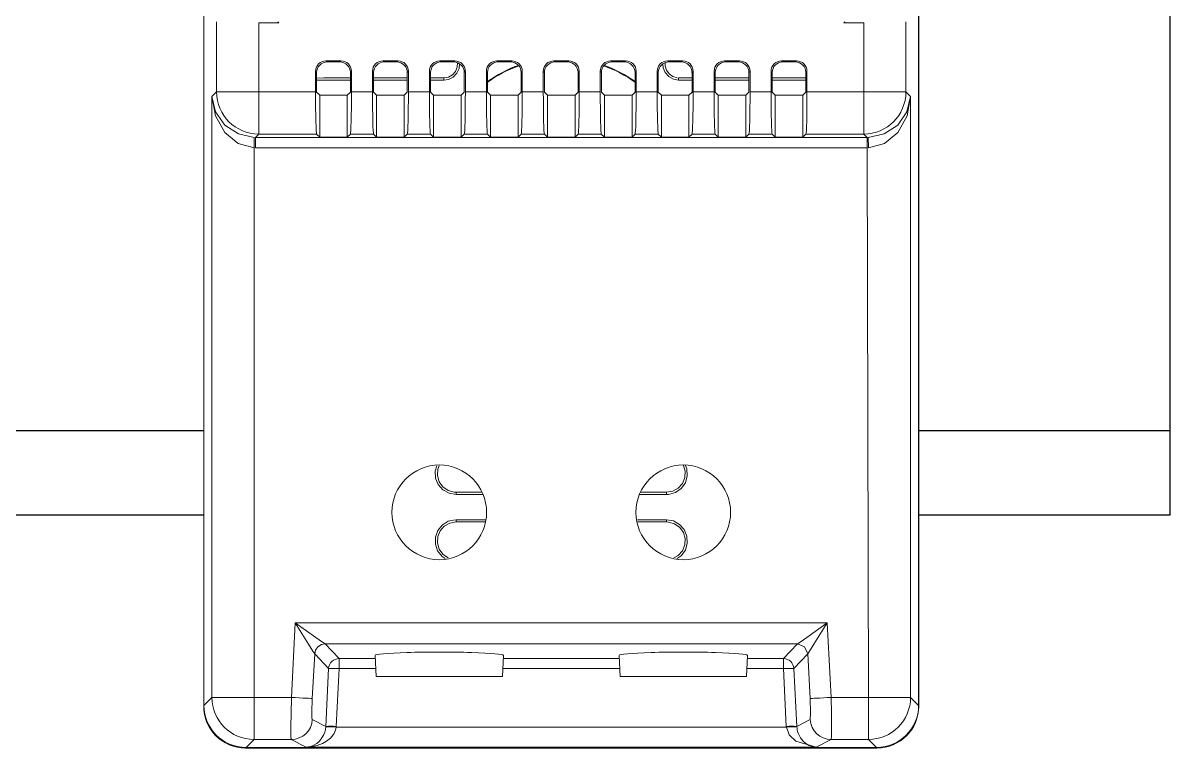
# Model space of a CAD drawing. Header units: millimetres. Extents: x -6000 to 26000, y -6000 to 26000.
# Drawn here: x 144.68 to 152.26, y -5131.4 to -5126.61 of the extents above; entities that cross this region are included whole.
import ezdxf

# ---------------------------------------------------------------- set-up
doc = ezdxf.new("R2010")
doc.units = ezdxf.units.MM
doc.header["$MEASUREMENT"] = 0
doc.layers.add('Чертеж и Рисунок_Ном._пера__21', color=7, linetype='Continuous', lineweight=30)
doc.layers.add('Чертеж и Рисунок_Ном._пера__7', color=7, linetype='Continuous', lineweight=15)
doc.layers.add('Чертеж и Рисунок_Ном._пера__8', color=7, linetype='Continuous', lineweight=15, true_color=0xa80f02)

msp = doc.modelspace()

# ---------------------------------------------------------------- linework, layer by layer
at = {"layer": 'Чертеж и Рисунок_Ном._пера__21', "color": 7, "linetype": 'Continuous', "lineweight": 30}
for p, q in [((152.2644, -5129.8634), (152.2644, -5124.9949)), ((145.8757, -5129.307), (144.3116, -5129.307)), ((152.2644, -5129.307), (150.6015, -5129.307)), ((145.8757, -5129.8634), (144.3116, -5129.8634)), ((152.2644, -5129.8634), (150.6015, -5129.8634))]:
    msp.add_line(p, q, dxfattribs=at)
at = {"layer": 'Чертеж и Рисунок_Ном._пера__7', "color": 7, "linetype": 'Continuous', "lineweight": 15}
for p, q in [((145.8739, -5131.1258), (145.8739, -5123.1963)), ((145.8757, -5123.1966), (145.8757, -5131.1219)), ((150.6015, -5131.1219), (150.6015, -5123.1966)), ((150.6033, -5131.1258), (150.6033, -5123.1963)), ((145.9597, -5126.6025), (145.9597, -5127.0659)), ((146.2378, -5126.6096), (146.2378, -5127.0659)), ((146.3711, -5126.6096), (146.2378, -5126.6096)), ((146.3638, -5126.6024), (146.3711, -5126.6096)), ((150.1061, -5126.6096), (150.1133, -5126.6024)), ((150.2394, -5126.6096), (150.1061, -5126.6096)), ((150.2394, -5127.0659), (150.2394, -5126.6096)), ((150.5175, -5127.0659), (150.5175, -5126.6025)), ((146.6832, -5126.8604), (146.7816, -5126.8604)), ((146.6832, -5126.8604), (146.6905, -5126.8676)), ((146.7743, -5126.8676), (146.7816, -5126.8604)), ((147.0598, -5126.8604), (147.1581, -5126.8604)), ((147.0598, -5126.8604), (147.067, -5126.8676)), ((147.1509, -5126.8676), (147.1581, -5126.8604)), ((147.4363, -5126.8604), (147.5347, -5126.8604)), ((147.4363, -5126.8604), (147.4436, -5126.8676)), ((147.5274, -5126.8676), (147.5347, -5126.8604)), ((147.8129, -5126.8604), (147.9112, -5126.8604)), ((147.8129, -5126.8604), (147.8201, -5126.8676)), ((147.904, -5126.8676), (147.9112, -5126.8604)), ((148.1894, -5126.8604), (148.2878, -5126.8604)), ((148.1894, -5126.8604), (148.1967, -5126.8676)), ((148.2805, -5126.8676), (148.2878, -5126.8604)), ((148.5659, -5126.8604), (148.6643, -5126.8604)), ((148.5659, -5126.8604), (148.5732, -5126.8676)), ((148.657, -5126.8676), (148.6643, -5126.8604)), ((148.9425, -5126.8604), (149.0409, -5126.8604)), ((148.9425, -5126.8604), (148.9498, -5126.8676)), ((149.0336, -5126.8676), (149.0409, -5126.8604)), ((149.319, -5126.8604), (149.4174, -5126.8604)), ((149.319, -5126.8604), (149.3263, -5126.8676)), ((149.4101, -5126.8676), (149.4174, -5126.8604)), ((149.6956, -5126.8604), (149.794, -5126.8604)), ((149.6956, -5126.8604), (149.7029, -5126.8676)), ((149.7867, -5126.8676), (149.794, -5126.8604)), ((146.6137, -5126.9299), (146.6137, -5127.0659)), ((146.6137, -5126.9299), (146.621, -5126.9372)), ((146.621, -5126.9372), (146.621, -5127.0666)), ((146.7743, -5126.8676), (146.6905, -5126.8676)), ((146.8438, -5126.9372), (146.8511, -5126.9299)), ((146.8438, -5127.0666), (146.8438, -5126.9372)), ((146.8511, -5127.0659), (146.8511, -5126.9299)), ((146.9902, -5126.9299), (146.9902, -5127.0659)), ((146.9902, -5126.9299), (146.9975, -5126.9372)), ((146.9975, -5126.9372), (146.9975, -5127.0666)), ((147.1509, -5126.8676), (147.067, -5126.8676)), ((147.2204, -5126.9372), (147.2277, -5126.9299)), ((147.2204, -5127.0666), (147.2204, -5126.9372)), ((147.2277, -5127.0659), (147.2277, -5126.9299)), ((147.3668, -5126.9299), (147.3668, -5127.0659)), ((147.3668, -5126.9299), (147.3741, -5126.9372)), ((147.3741, -5126.9372), (147.3741, -5127.0666)), ((147.5274, -5126.8676), (147.4436, -5126.8676)), ((147.5969, -5126.9372), (147.6042, -5126.9299)), ((147.5969, -5127.0666), (147.5969, -5126.9372)), ((147.6042, -5127.0659), (147.6042, -5126.9299)), ((147.7433, -5126.9299), (147.7433, -5127.0659)), ((147.7433, -5126.9299), (147.7506, -5126.9372)), ((147.7506, -5126.9372), (147.7506, -5127.0666)), ((147.904, -5126.8676), (147.8201, -5126.8676)), ((147.9735, -5126.9372), (147.9807, -5126.9299)), ((147.9735, -5127.0666), (147.9735, -5126.9372)), ((147.9807, -5127.0659), (147.9807, -5126.9299)), ((148.1199, -5126.9299), (148.1199, -5127.0659)), ((148.1199, -5126.9299), (148.1271, -5126.9372)), ((148.1271, -5126.9372), (148.1271, -5127.0666)), ((148.2805, -5126.8676), (148.1967, -5126.8676)), ((148.35, -5126.9372), (148.3573, -5126.9299)), ((148.35, -5127.0666), (148.35, -5126.9372)), ((148.3573, -5127.0659), (148.3573, -5126.9299)), ((148.4964, -5126.9299), (148.4964, -5127.0659)), ((148.4964, -5126.9299), (148.5037, -5126.9372)), ((148.5037, -5126.9372), (148.5037, -5127.0666)), ((148.657, -5126.8676), (148.5732, -5126.8676)), ((148.7266, -5126.9372), (148.7338, -5126.9299)), ((148.7266, -5127.0666), (148.7266, -5126.9372)), ((148.7338, -5127.0659), (148.7338, -5126.9299)), ((148.873, -5126.9299), (148.873, -5127.0659)), ((148.873, -5126.9299), (148.8802, -5126.9372)), ((148.8802, -5126.9372), (148.8802, -5127.0666)), ((149.0336, -5126.8676), (148.9498, -5126.8676)), ((149.1031, -5126.9372), (149.1104, -5126.9299)), ((149.1031, -5127.0666), (149.1031, -5126.9372)), ((149.1104, -5127.0659), (149.1104, -5126.9299)), ((149.2495, -5126.9299), (149.2495, -5127.0659)), ((149.2495, -5126.9299), (149.2568, -5126.9372)), ((149.2568, -5126.9372), (149.2568, -5127.0666)), ((149.4101, -5126.8676), (149.3263, -5126.8676)), ((149.4797, -5126.9372), (149.4869, -5126.9299)), ((149.4797, -5127.0666), (149.4797, -5126.9372)), ((149.4869, -5127.0659), (149.4869, -5126.9299)), ((149.6261, -5126.9299), (149.6261, -5127.0659)), ((149.6261, -5126.9299), (149.6333, -5126.9372)), ((149.6333, -5126.9372), (149.6333, -5127.0666)), ((149.7867, -5126.8676), (149.7029, -5126.8676)), ((149.8562, -5126.9372), (149.8635, -5126.9299)), ((149.8562, -5127.0666), (149.8562, -5126.9372)), ((149.8635, -5127.0659), (149.8635, -5126.9299)), ((146.8438, -5126.9872), (146.621, -5126.9872)), ((146.9975, -5126.9726), (147.2204, -5126.9726)), ((147.2204, -5126.9872), (146.9975, -5126.9872)), ((147.3741, -5126.9726), (147.4629, -5126.9726)), ((147.4527, -5126.9872), (147.3741, -5126.9872)), ((147.4629, -5126.9872), (147.4527, -5126.9872)), ((147.4629, -5126.9726), (147.4629, -5126.9872)), ((149.0142, -5126.9726), (149.0142, -5126.9872)), ((149.0142, -5126.9726), (149.1031, -5126.9726)), ((149.0244, -5126.9872), (149.0142, -5126.9872)), ((149.1031, -5126.9872), (149.0244, -5126.9872)), ((149.2568, -5126.9726), (149.4797, -5126.9726)), ((149.4797, -5126.9872), (149.2568, -5126.9872)), ((149.6333, -5126.9726), (149.8562, -5126.9726)), ((145.9597, -5127.0659), (145.9287, -5127.0969)), ((146.2378, -5127.0659), (145.9597, -5127.0659)), ((146.6137, -5127.0659), (146.2378, -5127.0659)), ((146.2378, -5127.0659), (146.2378, -5127.344)), ((146.621, -5127.0666), (146.641, -5127.0866)), ((146.641, -5127.0866), (146.641, -5127.3642)), ((146.8238, -5127.0866), (146.641, -5127.0866)), ((146.8238, -5127.0866), (146.8438, -5127.0666)), ((146.8238, -5127.3642), (146.8238, -5127.0866)), ((146.8511, -5127.0659), (146.9902, -5127.0659)), ((146.9975, -5127.0666), (147.0175, -5127.0866)), ((147.0175, -5127.0866), (147.0175, -5127.3642)), ((147.2003, -5127.0866), (147.0175, -5127.0866)), ((147.2003, -5127.0866), (147.2204, -5127.0666)), ((147.2003, -5127.3642), (147.2003, -5127.0866)), ((147.2277, -5127.0659), (147.3668, -5127.0659)), ((147.3741, -5127.0666), (147.3941, -5127.0866)), ((147.3941, -5127.0866), (147.3941, -5127.3642)), ((147.5769, -5127.0866), (147.3941, -5127.0866)), ((147.5769, -5127.0866), (147.5969, -5127.0666)), ((147.5769, -5127.3642), (147.5769, -5127.0866)), ((147.6042, -5127.0659), (147.7433, -5127.0659)), ((147.7506, -5127.0666), (147.7706, -5127.0866)), ((147.7706, -5127.0866), (147.7706, -5127.3642)), ((147.9534, -5127.0866), (147.7706, -5127.0866)), ((147.9534, -5127.0866), (147.9735, -5127.0666)), ((147.9534, -5127.3642), (147.9534, -5127.0866)), ((147.9807, -5127.0659), (148.1199, -5127.0659)), ((148.1271, -5127.0666), (148.1472, -5127.0866)), ((148.1472, -5127.0866), (148.1472, -5127.3642)), ((148.33, -5127.0866), (148.1472, -5127.0866)), ((148.33, -5127.0866), (148.35, -5127.0666)), ((148.33, -5127.3642), (148.33, -5127.0866)), ((148.3573, -5127.0659), (148.4964, -5127.0659)), ((148.5037, -5127.0666), (148.5237, -5127.0866)), ((148.5237, -5127.0866), (148.5237, -5127.3642)), ((148.7065, -5127.0866), (148.5237, -5127.0866)), ((148.7065, -5127.0866), (148.7266, -5127.0666)), ((148.7065, -5127.3642), (148.7065, -5127.0866)), ((148.7338, -5127.0659), (148.873, -5127.0659)), ((148.8802, -5127.0666), (148.9003, -5127.0866)), ((148.9003, -5127.0866), (148.9003, -5127.3642)), ((149.0831, -5127.0866), (148.9003, -5127.0866)), ((149.0831, -5127.0866), (149.1031, -5127.0666)), ((149.0831, -5127.3642), (149.0831, -5127.0866)), ((149.1104, -5127.0659), (149.2495, -5127.0659)), ((149.2568, -5127.0666), (149.2768, -5127.0866)), ((149.2768, -5127.0866), (149.2768, -5127.3642)), ((149.4596, -5127.0866), (149.2768, -5127.0866)), ((149.4596, -5127.0866), (149.4797, -5127.0666)), ((149.4596, -5127.3642), (149.4596, -5127.0866)), ((149.4869, -5127.0659), (149.6261, -5127.0659)), ((149.6333, -5127.0666), (149.6534, -5127.0866)), ((149.6534, -5127.0866), (149.6534, -5127.3642)), ((149.8362, -5127.0866), (149.6534, -5127.0866)), ((149.8362, -5127.0866), (149.8562, -5127.0666)), ((149.8362, -5127.3642), (149.8362, -5127.0866)), ((150.2394, -5127.0659), (149.8635, -5127.0659)), ((150.2394, -5127.344), (150.2394, -5127.0659)), ((150.5175, -5127.0659), (150.2394, -5127.0659)), ((150.5485, -5127.0969), (150.5175, -5127.0659)), ((145.9287, -5127.0969), (145.9287, -5131.0689)), ((150.5485, -5131.0689), (150.5485, -5127.0969)), ((146.2378, -5127.344), (146.2157, -5127.3661)), ((146.2157, -5127.3661), (150.2615, -5127.3661)), ((146.2157, -5127.4356), (146.2157, -5127.3661)), ((146.2378, -5127.344), (146.6208, -5127.344)), ((146.6208, -5127.344), (146.641, -5127.3642)), ((146.8238, -5127.3642), (146.641, -5127.3642)), ((146.8238, -5127.3642), (146.844, -5127.344)), ((146.9973, -5127.344), (146.844, -5127.344)), ((146.9973, -5127.344), (147.0175, -5127.3642)), ((147.2003, -5127.3642), (147.0175, -5127.3642)), ((147.2003, -5127.3642), (147.2206, -5127.344)), ((147.3739, -5127.344), (147.2206, -5127.344)), ((147.3739, -5127.344), (147.3941, -5127.3642)), ((147.5769, -5127.3642), (147.3941, -5127.3642)), ((147.5769, -5127.3642), (147.5971, -5127.344)), ((147.7504, -5127.344), (147.5971, -5127.344)), ((147.7504, -5127.344), (147.7706, -5127.3642)), ((147.9534, -5127.3642), (147.7706, -5127.3642)), ((147.9534, -5127.3642), (147.9737, -5127.344)), ((148.127, -5127.344), (147.9737, -5127.344)), ((148.127, -5127.344), (148.1472, -5127.3642)), ((148.33, -5127.3642), (148.1472, -5127.3642)), ((148.33, -5127.3642), (148.3502, -5127.344)), ((148.5035, -5127.344), (148.3502, -5127.344)), ((148.5035, -5127.344), (148.5237, -5127.3642)), ((148.7065, -5127.3642), (148.5237, -5127.3642)), ((148.7065, -5127.3642), (148.7267, -5127.344)), ((148.8801, -5127.344), (148.7267, -5127.344)), ((148.8801, -5127.344), (148.9003, -5127.3642)), ((149.0831, -5127.3642), (148.9003, -5127.3642)), ((149.0831, -5127.3642), (149.1033, -5127.344)), ((149.2566, -5127.344), (149.1033, -5127.344)), ((149.2566, -5127.344), (149.2768, -5127.3642)), ((149.4596, -5127.3642), (149.2768, -5127.3642)), ((149.4596, -5127.3642), (149.4798, -5127.344)), ((149.6332, -5127.344), (149.4798, -5127.344)), ((149.6332, -5127.344), (149.6534, -5127.3642)), ((149.8362, -5127.3642), (149.6534, -5127.3642)), ((149.8362, -5127.3642), (149.8564, -5127.344)), ((149.8564, -5127.344), (150.2394, -5127.344)), ((150.2615, -5127.3661), (150.2394, -5127.344)), ((150.2615, -5127.4356), (150.2615, -5127.3661)), ((146.2068, -5131.0689), (146.2068, -5127.4355)), ((146.2157, -5127.4356), (150.2615, -5127.4356)), ((150.2615, -5127.4356), (150.2704, -5131.0689)), ((147.5431, -5129.7273), (147.5431, -5129.7127)), ((147.5431, -5129.7127), (147.7154, -5129.7127)), ((147.7217, -5129.7273), (147.5431, -5129.7273)), ((148.9341, -5129.7273), (148.7555, -5129.7273)), ((148.7618, -5129.7127), (148.9341, -5129.7127)), ((148.9341, -5129.7127), (148.9341, -5129.7273)), ((147.5431, -5129.8942), (147.7366, -5129.8942)), ((147.5431, -5129.8942), (147.5431, -5129.9088)), ((148.9341, -5129.9088), (148.9341, -5129.8942)), ((147.7328, -5129.9088), (147.5431, -5129.9088)), ((148.9341, -5129.9088), (148.7448, -5129.9088)), ((146.4537, -5131.0689), (146.4795, -5130.5762)), ((149.9977, -5130.5762), (146.4795, -5130.5762)), ((150.0235, -5131.0689), (149.9977, -5130.5762)), ((146.6772, -5130.7151), (149.7999, -5130.7151)), ((146.6772, -5130.7151), (146.7693, -5130.8123)), ((149.7999, -5130.7151), (149.7079, -5130.8123)), ((146.5924, -5131.0761), (146.6079, -5130.7809)), ((146.6079, -5130.7809), (146.7, -5130.8781)), ((147.0072, -5130.791), (147.0145, -5130.9302)), ((147.8491, -5130.9302), (147.8564, -5130.791)), ((148.6208, -5130.791), (148.6281, -5130.9302)), ((149.4627, -5130.9302), (149.47, -5130.791)), ((149.7772, -5130.8781), (149.8693, -5130.7809)), ((149.8693, -5130.7809), (149.8848, -5131.0761)), ((146.7, -5130.8781), (146.6809, -5131.2607)), ((146.7503, -5131.2607), (146.7693, -5130.8781)), ((146.7693, -5130.8781), (146.7693, -5130.8123)), ((149.7079, -5130.8123), (149.7079, -5130.8781)), ((149.7079, -5130.8781), (149.7269, -5131.2607)), ((149.7772, -5130.8781), (149.7962, -5131.2607)), ((147.4318, -5130.9302), (147.0145, -5130.9302)), ((147.8491, -5130.9302), (147.4318, -5130.9302)), ((149.0454, -5130.9302), (148.6281, -5130.9302)), ((149.4627, -5130.9302), (149.0454, -5130.9302)), ((145.8757, -5131.1219), (145.9287, -5131.0689)), ((145.9287, -5131.0689), (146.2068, -5131.0689)), ((146.2068, -5131.0689), (146.4537, -5131.0689)), ((146.2068, -5131.347), (146.2068, -5131.0689)), ((150.0235, -5131.0689), (150.2704, -5131.0689)), ((150.2704, -5131.0689), (150.5485, -5131.0689)), ((150.2704, -5131.0689), (150.2704, -5131.347)), ((150.5485, -5131.0689), (150.6015, -5131.1219)), ((146.5922, -5131.2152), (146.6809, -5131.2607)), ((146.7503, -5131.2607), (146.75, -5131.2659)), ((149.7269, -5131.2607), (149.7272, -5131.2659)), ((149.7962, -5131.2607), (149.885, -5131.2152)), ((146.75, -5131.2659), (149.7272, -5131.2659)), ((146.1517, -5131.4036), (150.3255, -5131.4036)), ((146.1538, -5131.4), (146.2068, -5131.347)), ((150.3234, -5131.4), (146.1538, -5131.4)), ((146.2068, -5131.347), (146.4535, -5131.347)), ((146.5523, -5131.3977), (146.4535, -5131.347)), ((149.9249, -5131.3977), (146.5523, -5131.3977)), ((149.9249, -5131.3977), (150.0237, -5131.347)), ((150.0237, -5131.347), (150.2704, -5131.347)), ((150.2704, -5131.347), (150.3234, -5131.4))]:
    msp.add_line(p, q, dxfattribs=at)
at = {"layer": 'Чертеж и Рисунок_Ном._пера__7', "color": 7, "linetype": 'Continuous', "lineweight": 15, "flags": 128}
for points in [[(147.4629, -5126.9726), (147.4926, -5126.9675), (147.519, -5126.9529), (147.539, -5126.9304), (147.5505, -5126.9026), (147.552, -5126.8742)], [(147.5665, -5126.8812), (147.5635, -5126.9106), (147.5486, -5126.9423), (147.5241, -5126.9674), (147.4927, -5126.9828), (147.4629, -5126.9872)], [(149.0142, -5126.9872), (148.9797, -5126.9813), (148.9491, -5126.9643), (148.9258, -5126.9382), (148.9125, -5126.9058), (148.9106, -5126.8814)], [(148.9261, -5126.874), (148.9251, -5126.8932), (148.9336, -5126.9222), (148.9511, -5126.9467), (148.9758, -5126.964), (149.0048, -5126.9721)], [(146.621, -5126.9737), (146.6688, -5126.9726), (146.8438, -5126.9726)], [(149.8562, -5126.9886), (149.7905, -5126.9872), (149.6333, -5126.9872)], [(145.9287, -5127.0969), (145.9526, -5127.1983), (146.0139, -5127.2847), (146.1037, -5127.3435), (146.2086, -5127.366)], [(146.2068, -5127.4355), (146.102, -5127.4072), (146.0127, -5127.3333), (145.9519, -5127.2245), (145.9287, -5127.0969)], [(150.2686, -5127.366), (150.3735, -5127.3435), (150.4632, -5127.2847), (150.5246, -5127.1983), (150.5485, -5127.0969)], [(150.5485, -5127.0969), (150.5252, -5127.2245), (150.4645, -5127.3333), (150.3751, -5127.4072), (150.2704, -5127.4355)], [(146.2086, -5127.366), (146.2081, -5127.387), (146.2075, -5127.4103), (146.2068, -5127.4355)], [(150.2686, -5127.366), (150.2691, -5127.387), (150.2697, -5127.4103), (150.2704, -5127.4355)], [(147.5431, -5129.7273), (147.497, -5129.7194), (147.4562, -5129.6968), (147.4251, -5129.6619), (147.4074, -5129.6187), (147.4049, -5129.5721), (147.4148, -5129.5382)], [(147.4315, -5129.5367), (147.4216, -5129.5606), (147.4194, -5129.6024), (147.4311, -5129.6425), (147.4554, -5129.6766), (147.4896, -5129.7006), (147.5298, -5129.712), (147.5431, -5129.7127)], [(149.0606, -5129.5352), (149.0698, -5129.5576), (149.0722, -5129.6043), (149.0591, -5129.6491), (149.0319, -5129.6871), (148.9937, -5129.7139), (148.9487, -5129.7265), (148.9341, -5129.7273)], [(148.9341, -5129.7127), (148.9753, -5129.7057), (149.0119, -5129.6854), (149.0397, -5129.6542), (149.0556, -5129.6155), (149.0578, -5129.5738), (149.0469, -5129.5365)], [(147.4711, -5130.15), (147.4501, -5130.1367), (147.4211, -5130.1001), (147.4058, -5130.056), (147.4061, -5130.0093), (147.4217, -5129.9653), (147.4511, -5129.929), (147.4908, -5129.9044), (147.5364, -5129.8944)], [(148.7419, -5129.8939), (148.7569, -5129.8942), (148.9341, -5129.8942)], [(148.9341, -5129.8942), (148.9801, -5129.902), (149.021, -5129.9247), (149.052, -5129.9596), (149.0698, -5130.0028), (149.0722, -5130.0494), (149.0591, -5130.0942), (149.0319, -5130.1322), (149.0049, -5130.1511)], [(147.5431, -5129.9088), (147.5019, -5129.9158), (147.4653, -5129.9361), (147.4375, -5129.9673), (147.4216, -5130.006), (147.4194, -5130.0477), (147.4311, -5130.0878), (147.4555, -5130.1218), (147.4897, -5130.1458)], [(148.9836, -5130.1462), (149.0117, -5130.1307), (149.0396, -5130.0995), (149.0555, -5130.0608), (149.0578, -5130.0191), (149.0461, -5129.9789), (149.0218, -5129.9449), (148.9876, -5129.9209), (148.9474, -5129.9095), (148.9341, -5129.9088)], [(146.4795, -5130.5762), (146.6158, -5130.672), (146.6593, -5130.7025), (146.6772, -5130.7151)], [(146.6079, -5130.7809), (146.5962, -5130.7624), (146.568, -5130.7173), (146.4795, -5130.5762)], [(149.7999, -5130.7151), (149.8179, -5130.7025), (149.8614, -5130.672), (149.9977, -5130.5762)], [(149.9977, -5130.5762), (149.9092, -5130.7173), (149.8809, -5130.7624), (149.8693, -5130.7809)], [(146.6772, -5130.7151), (146.6524, -5130.7198), (146.6295, -5130.7343), (146.6138, -5130.7564), (146.6079, -5130.7809)], [(149.8693, -5130.7809), (149.8477, -5130.7343), (149.7999, -5130.7151)], [(146.4535, -5131.347), (146.4513, -5131.3237), (146.4506, -5131.263), (146.4514, -5131.1736), (146.4537, -5131.0689)], [(146.5924, -5131.0761), (146.5798, -5131.0755), (146.5666, -5131.0748), (146.5493, -5131.0739), (146.5285, -5131.0728), (146.5051, -5131.0716), (146.4799, -5131.0702), (146.4537, -5131.0689)], [(146.5924, -5131.0761), (146.5917, -5131.0896), (146.5911, -5131.1028), (146.5906, -5131.1158), (146.5902, -5131.1285), (146.5896, -5131.1523), (146.5893, -5131.1732), (146.5895, -5131.1905), (146.5901, -5131.2036), (146.5922, -5131.2152)], [(149.8848, -5131.0761), (149.8974, -5131.0755), (149.9106, -5131.0748), (149.9279, -5131.0739), (149.9486, -5131.0728), (149.972, -5131.0716), (149.9973, -5131.0702), (150.0235, -5131.0689)], [(149.885, -5131.2152), (149.8878, -5131.1732), (149.8848, -5131.0761)], [(150.0235, -5131.0689), (150.0257, -5131.1736), (150.0265, -5131.263), (150.0258, -5131.3237), (150.0237, -5131.347)], [(146.5523, -5131.3977), (146.5644, -5131.3966), (146.5752, -5131.3945), (146.5926, -5131.389), (146.6217, -5131.3729), (146.6397, -5131.3571), (146.6561, -5131.3366), (146.6682, -5131.3145), (146.6743, -5131.2981), (146.6785, -5131.2812), (146.6807, -5131.2642)], [(146.75, -5131.2659), (146.7252, -5131.2643), (146.7023, -5131.2634), (146.6867, -5131.2633)], [(149.7272, -5131.2659), (149.7519, -5131.2643), (149.7748, -5131.2634), (149.7905, -5131.2633)], [(149.7965, -5131.2642), (149.7975, -5131.2744), (149.7993, -5131.2846), (149.8018, -5131.2947), (149.8051, -5131.3047), (149.809, -5131.3145), (149.8211, -5131.3366), (149.8374, -5131.3571), (149.8555, -5131.3729), (149.8779, -5131.3862), (149.8971, -5131.3932), (149.9249, -5131.3977)], [(146.75, -5131.2659), (146.7483, -5131.2761), (146.7455, -5131.2863), (146.7417, -5131.2964), (146.7367, -5131.3063), (146.7307, -5131.316), (146.712, -5131.338), (146.6869, -5131.3583), (146.6591, -5131.3738), (146.6246, -5131.3868), (146.595, -5131.3936), (146.5523, -5131.3977)], [(149.9249, -5131.3977), (149.7903, -5131.3583), (149.7465, -5131.316), (149.7272, -5131.2659)]]:
    msp.add_lwpolyline(points, dxfattribs=at)
at = {"layer": 'Чертеж и Рисунок_Ном._пера__7', "color": 7, "linetype": 'Continuous', "lineweight": 15}
for centre in [(147.4318, -5129.8452), (149.0454, -5129.8452)]:
    msp.add_circle(centre, 0.313, dxfattribs=at)
for centre, radius, start, end in [((148.2386, -5127.6789), 0.8382, 109.76904, 125.60194), ((148.2386, -5127.6789), 0.8346, 109.67147, 125.7813), ((148.2386, -5127.6789), 0.8346, 54.2187, 70.32853), ((148.2386, -5127.6789), 0.8382, 54.39806, 70.23096), ((146.238, -5127.0657), 0.2783, 180.04614, 269.95386), ((150.2392, -5127.0657), 0.2783, 270.04619, 359.95371), ((146.7695, -5130.882), 0.0697, 90.17213, 176.82296), ((146.7346, -5131.2525), 0.3759, 84.706, 95.29229), ((149.7076, -5130.882), 0.0697, 3.17556, 89.82846), ((149.7425, -5131.2523), 0.3757, 84.70404, 95.29596), ((146.207, -5131.0686), 0.2783, 180.04589, 269.95411), ((150.2701, -5131.0686), 0.2783, 270.04595, 359.95405), ((146.4532, -5131.2078), 0.1392, 270.11549, 356.94219), ((146.7156, -5131.6352), 0.3761, 84.70902, 95.29098), ((149.7616, -5131.6352), 0.3761, 84.709, 95.291), ((150.024, -5131.2078), 0.1392, 183.05738, 269.88494)]:
    msp.add_arc(centre, radius, start, end, dxfattribs=at)
for centre, major_axis, ratio, start_param, end_param in [((146.6833, -5126.9299), (0.0492, -0.0492), 0.999315, 2.357222, 3.925963), ((146.7815, -5126.9299), (0.0492, 0.0492), 0.999315, 5.498815, 7.067556), ((147.0598, -5126.9299), (0.0492, -0.0492), 0.999315, 2.357222, 3.925963), ((147.1581, -5126.9299), (0.0492, 0.0492), 0.999315, 5.498815, 7.067556), ((147.4364, -5126.9299), (0.0492, -0.0492), 0.999315, 2.357222, 3.925963), ((147.5346, -5126.9299), (0.0492, 0.0492), 0.999315, 5.498815, 7.067556), ((147.8129, -5126.9299), (0.0492, -0.0492), 0.999315, 2.357222, 3.925963), ((147.9112, -5126.9299), (0.0492, 0.0492), 0.999315, 5.498815, 7.067556), ((148.1894, -5126.9299), (0.0492, -0.0492), 0.999315, 2.357222, 3.925963), ((148.2877, -5126.9299), (-0.0492, -0.0492), 0.999315, 2.357222, 3.925963), ((148.566, -5126.9299), (-0.0492, 0.0492), 0.999315, 5.498815, 7.067556), ((148.6643, -5126.9299), (-0.0492, -0.0492), 0.999315, 2.357222, 3.925963), ((148.9425, -5126.9299), (-0.0492, 0.0492), 0.999315, 5.498815, 7.067556), ((149.0408, -5126.9299), (-0.0492, -0.0492), 0.999315, 2.357222, 3.925963), ((149.3191, -5126.9299), (-0.0492, 0.0492), 0.999315, 5.498815, 7.067556), ((149.4174, -5126.9299), (-0.0492, -0.0492), 0.999315, 2.357222, 3.925963), ((149.6956, -5126.9299), (-0.0492, 0.0492), 0.999315, 5.498815, 7.067556), ((149.7939, -5126.9299), (-0.0492, -0.0492), 0.999315, 2.357222, 3.925963), ((146.6905, -5126.9372), (0.0492, -0.0492), 0.999315, 2.357222, 3.925963), ((146.7743, -5126.9372), (0.0492, 0.0492), 0.999315, 5.498815, 7.067556), ((147.0671, -5126.9372), (0.0492, -0.0492), 0.999315, 2.357222, 3.925963), ((147.1508, -5126.9372), (0.0492, 0.0492), 0.999315, 5.498815, 7.067556), ((147.4436, -5126.9372), (0.0492, -0.0492), 0.999315, 2.357222, 3.925963), ((147.5274, -5126.9372), (0.0492, 0.0492), 0.999315, 5.498815, 7.067556), ((147.8202, -5126.9372), (0.0492, -0.0492), 0.999315, 2.357222, 3.925963), ((147.9039, -5126.9372), (0.0492, 0.0492), 0.999315, 5.498815, 7.067556), ((148.1967, -5126.9372), (0.0492, -0.0492), 0.999315, 2.357222, 3.925963), ((148.2804, -5126.9372), (-0.0492, -0.0492), 0.999315, 2.357222, 3.925963), ((148.5733, -5126.9372), (-0.0492, 0.0492), 0.999315, 5.498815, 7.067556), ((148.657, -5126.9372), (-0.0492, -0.0492), 0.999315, 2.357222, 3.925963), ((148.9498, -5126.9372), (-0.0492, 0.0492), 0.999315, 5.498815, 7.067556), ((149.0335, -5126.9372), (-0.0492, -0.0492), 0.999315, 2.357222, 3.925963), ((149.3264, -5126.9372), (-0.0492, 0.0492), 0.999315, 5.498815, 7.067556), ((149.4101, -5126.9372), (-0.0492, -0.0492), 0.999315, 2.357222, 3.925963), ((149.7029, -5126.9372), (-0.0492, 0.0492), 0.999315, 5.498815, 7.067556), ((149.7866, -5126.9372), (-0.0492, -0.0492), 0.999315, 2.357222, 3.925963), ((146.621, -5127.0659), (0, 0.2782), 0.026186, 1.570796, 3.115413), ((146.8438, -5127.0659), (0, 0.2782), 0.026186, 3.167773, 4.712389), ((146.9975, -5127.0659), (0, 0.2782), 0.026186, 1.570796, 3.115413), ((147.2204, -5127.0659), (0, 0.2782), 0.026186, 3.167773, 4.712389), ((147.3741, -5127.0659), (0, 0.2782), 0.026186, 1.570796, 3.115413), ((147.5969, -5127.0659), (0, 0.2782), 0.026186, 3.167773, 4.712389), ((147.7506, -5127.0659), (0, 0.2782), 0.026186, 1.570796, 3.115413), ((147.9735, -5127.0659), (0, 0.2782), 0.026186, 3.167773, 4.712389), ((148.1272, -5127.0659), (0, 0.2782), 0.026186, 1.570796, 3.115413), ((148.35, -5127.0659), (0, 0.2782), 0.026186, 3.167773, 4.712389), ((148.5037, -5127.0659), (0, 0.2782), 0.026186, 1.570796, 3.115413), ((148.7266, -5127.0659), (0, 0.2782), 0.026186, 3.167773, 4.712389), ((148.8803, -5127.0659), (0, 0.2782), 0.026186, 1.570796, 3.115413), ((149.1031, -5127.0659), (0, 0.2782), 0.026186, 3.167773, 4.712389), ((149.2568, -5127.0659), (0, 0.2782), 0.026186, 1.570796, 3.115413), ((149.4796, -5127.0659), (0, 0.2782), 0.026186, 3.167773, 4.712389), ((149.6333, -5127.0659), (0, 0.2782), 0.026186, 1.570796, 3.115413), ((149.8562, -5127.0659), (0, 0.2782), 0.026186, 3.167773, 4.712389), ((147.4318, -5130.7909), (0.4246, 0), 0.052408, 6.280439, 9.427525), ((149.0454, -5130.7909), (0.4246, 0), 0.052408, 6.280439, 9.427525), ((146.1525, -5131.125), (0.1973, 0.1973), 0.997265, 2.360303, 3.922882), ((146.154, -5131.1217), (-0.1969, -0.1969), 0.999315, 5.498815, 7.067556), ((150.3232, -5131.1217), (0.1969, -0.1969), 0.999315, 5.498815, 7.067556), ((150.3247, -5131.125), (-0.1973, 0.1973), 0.997265, 2.360303, 3.922882)]:
    msp.add_ellipse(centre, major_axis=major_axis, ratio=ratio, start_param=start_param, end_param=end_param, dxfattribs=at)
at = {"layer": 'Чертеж и Рисунок_Ном._пера__8', "color": 14, "linetype": 'Continuous', "lineweight": 15, "true_color": 0xa80f02}
for p, q in [((146.7693, -5130.8123), (147.0083, -5130.8123)), ((146.7693, -5130.8781), (147.0118, -5130.8781)), ((147.8518, -5130.8781), (148.6253, -5130.8781)), ((147.8553, -5130.8123), (148.6219, -5130.8123)), ((149.4654, -5130.8781), (149.7079, -5130.8781)), ((149.4688, -5130.8123), (149.7079, -5130.8123))]:
    msp.add_line(p, q, dxfattribs=at)

doc.saveas('drawing.dxf')
